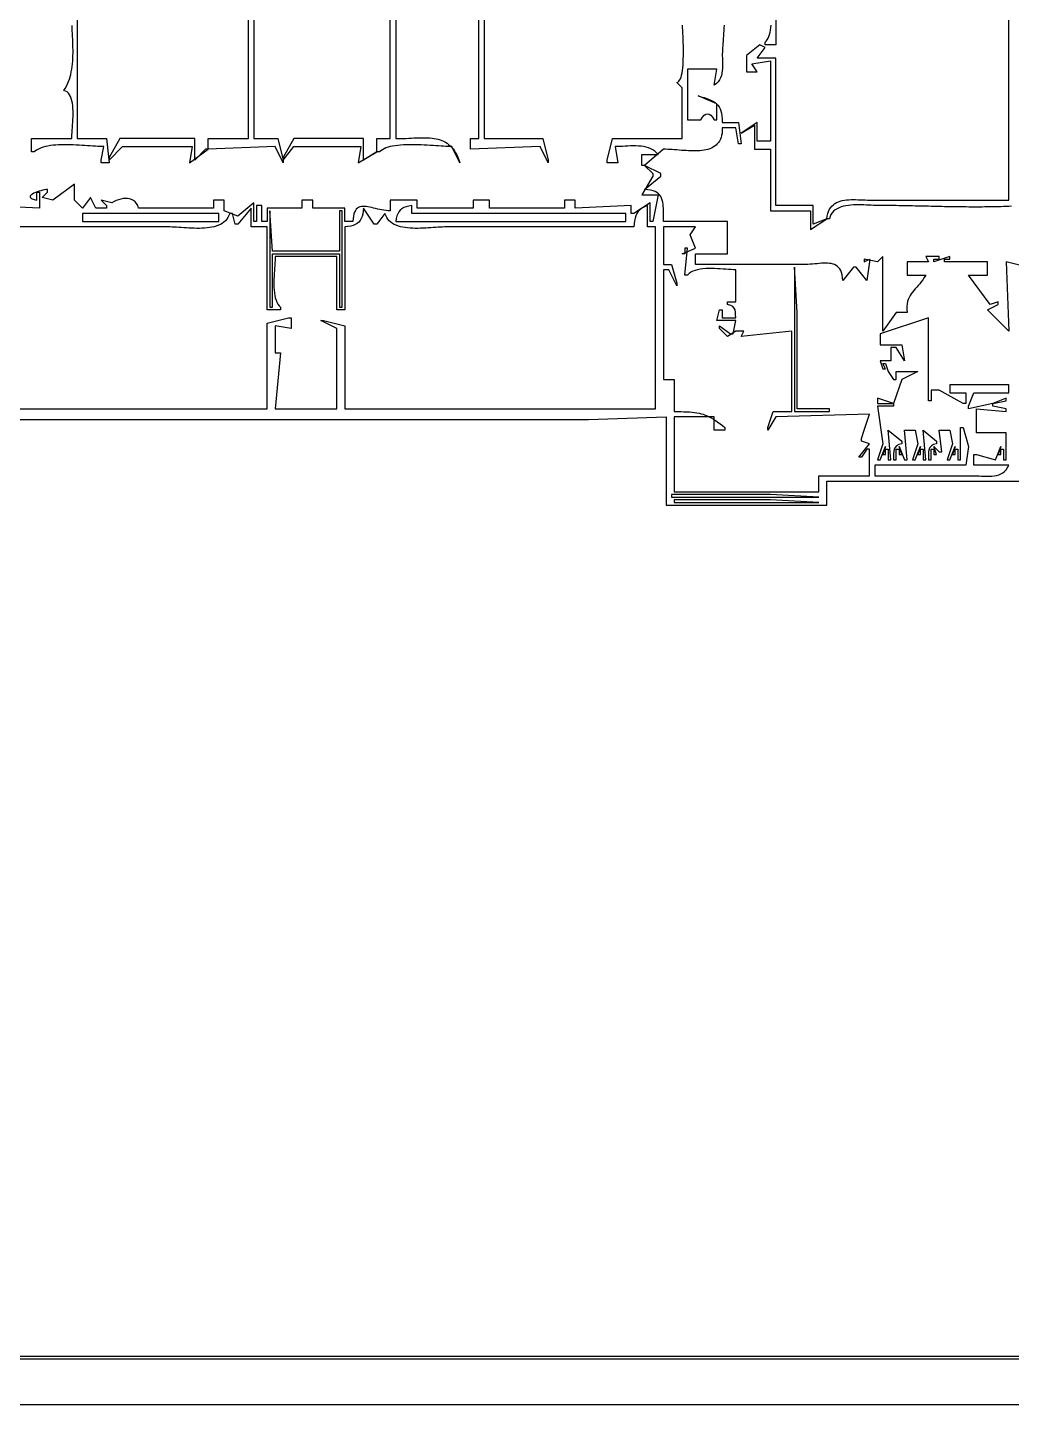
# Model space of a CAD drawing. Header units: metres. Extents: x 0 to 1224, y 0 to 792.
# Drawn here: x 358 to 726, y 0 to 514 of the extents above; entities that cross this region are included whole.
import ezdxf

# ---------------------------------------------------------------- set-up
doc = ezdxf.new("R2010")
doc.units = ezdxf.units.M

msp = doc.modelspace()

# ---------------------------------------------------------------- linework, layer by layer
for points in [[(0, 792), (0, 0), (1224, 0), (1224, 792), (0, 792)], [(36, 774), (36, 17), (1207, 17), (1207, 774), (36, 774)], [(37, 773), (37, 18), (1206, 18)], [(377, 519), (377, 473), (388, 473), (389, 464), (386, 464), (386, 465), (387, 470), (386.2943, 470.0092), (385.5259, 470.0351), (384.7001, 470.075), (383.8223, 470.1264), (382.8977, 470.1867), (381.9317, 470.2531), (380.9297, 470.3232), (379.8969, 470.3943), (378.8388, 470.4638), (377.7605, 470.529), (376.6676, 470.5874), (375.5652, 470.6363), (374.4588, 470.6732), (373.3536, 470.6954), (372.255, 470.7002), (371.1684, 470.6852), (370.099, 470.6476), (369.0522, 470.5849), (368.0333, 470.4944), (367.0477, 470.3736), (366.1007, 470.2198), (365.1976, 470.0304), (364.3437, 469.8027), (363.5445, 469.5343), (362.8051, 469.2224), (362.131, 468.8645), (361.5275, 468.4578), (361, 468), (360, 468), (360, 473), (375, 473), (375.0133, 473.6728), (375.0496, 474.43), (375.1032, 475.2612), (375.1687, 476.1556), (375.2404, 477.1026), (375.3127, 478.0918), (375.38, 479.1125), (375.4368, 480.154), (375.4775, 481.2059), (375.4965, 482.2575), (375.4882, 483.2983), (375.447, 484.3176), (375.3674, 485.3048), (375.2438, 486.2494), (375.0705, 487.1407), (374.8421, 487.9682), (374.5529, 488.7214), (374.1973, 489.3895), (373.7698, 489.962), (373.2648, 490.4283), (372.6767, 490.7778), (372, 491), (372.5203, 491.7763), (372.989, 492.5832), (373.4086, 493.4189), (373.7814, 494.2813), (374.1098, 495.1687), (374.3964, 496.079), (374.6434, 497.0105), (374.8534, 497.9611), (375.0288, 498.9291), (375.172, 499.9125), (375.2854, 500.9094), (375.3714, 501.9179), (375.4325, 502.9361), (375.4711, 503.9621), (375.4896, 504.9941), (375.4905, 506.03), (375.4762, 507.0681), (375.449, 508.1065), (375.4115, 509.1431), (375.3661, 510.1762), (375.3151, 511.2038), (375.2611, 512.224), (375.2064, 513.235), (375.1534, 514.2348), (375.1046, 515.2216)], [(443, 519), (443, 473), (452, 473), (454, 465), (454, 464), (451, 470), (426, 469), (426, 473), (441, 473), (441, 519)], [(496, 519), (496, 473), (497.0073, 473.0076), (498.0025, 473.0286), (498.9849, 473.0598), (499.9542, 473.0985), (500.9097, 473.1414), (501.851, 473.1858), (502.7775, 473.2285), (503.6887, 473.2667), (504.5842, 473.2972), (505.4633, 473.3172), (506.3257, 473.3237), (507.1707, 473.3136), (507.9978, 473.2841), (508.8066, 473.232), (509.5965, 473.1544), (510.367, 473.0484), (511.1176, 472.9109), (511.8478, 472.739), (512.5571, 472.5297), (513.2449, 472.28), (513.9107, 471.9869), (514.554, 471.6475), (515.1744, 471.2587), (515.7712, 470.8175), (516.3441, 470.3211), (516.8923, 469.7663), (517.4156, 469.1503), (517.9132, 468.4699), (518.3848, 467.7224), (518.8298, 466.9046), (519.2476, 466.0136), (519.6379, 465.0464), (520, 464), (517, 470), (516.3259, 470.0087), (515.5825, 470.0333), (514.7751, 470.0715), (513.9097, 470.1207), (512.9918, 470.1788), (512.0272, 470.2431), (511.0215, 470.3115), (509.9803, 470.3814), (508.9095, 470.4506), (507.8146, 470.5166), (506.7013, 470.5771), (505.5754, 470.6296), (504.4425, 470.6718), (503.3082, 470.7013), (502.1783, 470.7157), (501.0585, 470.7127), (499.9544, 470.6898), (498.8717, 470.6447), (497.8161, 470.575), (496.7933, 470.4783), (495.8089, 470.3522), (494.8687, 470.1943), (493.9782, 470.0023), (493.1433, 469.7738), (492.3695, 469.5064), (491.6627, 469.1977), (491.0283, 468.8453), (490.4722, 468.4468), (490, 468), (489, 468), (489, 473), (494, 473), (494, 519)], [(529, 519), (529, 473), (551, 473), (553, 465), (553, 464), (550, 470), (524, 469), (524, 473), (527, 473), (527, 519)], [(618.6953, 515.3999), (618.631, 514.3606), (618.5627, 513.3369), (618.4919, 512.332), (618.4202, 511.349), (618.3492, 510.3909), (618.2805, 509.461), (618.2157, 508.5623), (618.1565, 507.6979), (618.1045, 506.8709), (618.0612, 506.0846), (618.0283, 505.3419), (618.0073, 504.646), (618, 504), (618.0121, 503.0284), (618.0387, 502.0584), (618.0648, 501.0951), (618.0754, 500.144), (618.0555, 499.2102), (617.9901, 498.2991), (617.8643, 497.4159), (617.663, 496.566), (617.3712, 495.7546), (616.974, 494.987), (616.4564, 494.2685), (615.8034, 493.6044), (615, 493), (616, 499), (605, 499), (605, 480), (610, 480), (610.652, 480.9892), (611.2809, 481.6958), (611.8943, 482.1197), (612.4999, 482.2611), (613.1055, 482.1197), (613.7189, 481.6958), (614.3478, 480.9892), (615, 480), (616, 480), (616, 486), (609, 489), (610.1607, 488.642), (611.231, 488.3028), (612.213, 487.9707), (613.1092, 487.6342), (613.9218, 487.2814), (614.6531, 486.9008), (615.3054, 486.4808), (615.8809, 486.0095), (616.3821, 485.4755), (616.8112, 484.867), (617.1704, 484.1725), (617.4622, 483.3801), (617.6887, 482.4783), (617.8523, 481.4555), (617.9553, 480.2999), (618, 479), (624, 479), (625, 471), (624, 471), (623, 477), (618, 477), (617.9852, 475.9942), (617.9027, 475.067), (617.7553, 474.2154), (617.5456, 473.4363), (617.2764, 472.7269), (616.9505, 472.084), (616.5706, 471.5048), (616.1396, 470.9862), (615.6601, 470.5252), (615.1349, 470.1189), (614.5668, 469.7643), (613.9585, 469.4583), (613.3128, 469.1981), (612.6325, 468.9806), (611.9203, 468.8027), (611.179, 468.6617), (610.4113, 468.5544), (609.62, 468.4778), (608.8078, 468.429), (607.9776, 468.4051), (607.132, 468.4029), (606.2739, 468.4195), (605.4059, 468.452), (604.5309, 468.4973), (603.6516, 468.5525), (602.7708, 468.6146), (601.8912, 468.6805), (601.0155, 468.7473), (600.1467, 468.8121), (599.2873, 468.8717), (598.4402, 468.9234), (597.6081, 468.9639), (596.7937, 468.9904), (596, 469), (589, 463), (588, 463), (588, 467), (594, 467), (593.4188, 467.7103), (592.7631, 468.3139), (592.0401, 468.8188), (591.2569, 469.233), (590.4208, 469.5645), (589.5389, 469.8214), (588.6183, 470.0116), (587.6664, 470.1432), (586.6902, 470.2243), (585.697, 470.2627), (584.6939, 470.2666), (583.6882, 470.244), (582.6869, 470.2028), (581.6974, 470.1512), (580.7267, 470.097), (579.7822, 470.0485), (578.8708, 470.0134), (578, 470), (579, 464), (575, 464), (575, 465), (577, 473), (603, 473), (603, 492), (601, 494), (601.3984, 494.1418), (601.7542, 494.4236), (602.0695, 494.8356), (602.3464, 495.3681), (602.5871, 496.0113), (602.7936, 496.7556), (602.9681, 497.5911), (603.1127, 498.5082), (603.2295, 499.4972), (603.3207, 500.5483), (603.3884, 501.6517), (603.4347, 502.7979), (603.4617, 503.9769), (603.4716, 505.1792), (603.4665, 506.3949), (603.4484, 507.6144), (603.4197, 508.8279), (603.3822, 510.0257), (603.3383, 511.1981), (603.2899, 512.3353), (603.2393, 513.4276), (603.1886, 514.4653), (603.1398, 515.4387)], [(638, 519), (638, 508), (634, 508), (634, 509), (634.4204, 509.4307), (634.7946, 509.9435), (635.1247, 510.5333), (635.4128, 511.1953), (635.661, 511.9247), (635.8715, 512.7166), (636.0463, 513.5662), (636.1875, 514.4686), (636.2974, 515.419)], [(726.0523, 447.7113), (725.0595, 447.6673), (724.0658, 447.6275), (723.0711, 447.5919), (722.0756, 447.5602), (721.0791, 447.5324), (720.0819, 447.5082), (719.0839, 447.4876), (718.0852, 447.4704), (717.0857, 447.4565), (716.0856, 447.4458), (715.0849, 447.438), (714.0836, 447.4331), (713.0817, 447.4309), (712.0794, 447.4314), (711.0766, 447.4342), (710.0734, 447.4394), (709.0698, 447.4467), (708.0658, 447.4561), (707.0616, 447.4674), (706.0571, 447.4804), (705.0524, 447.495), (704.0475, 447.5112), (703.0425, 447.5286), (702.0374, 447.5473), (701.0322, 447.567), (700.027, 447.5876), (699.0218, 447.6091), (698.0167, 447.6311), (697.0116, 447.6537), (696.0068, 447.6767), (695.002, 447.6999), (693.9976, 447.7231), (692.9933, 447.7464), (691.9894, 447.7694), (690.9858, 447.7921), (689.9826, 447.8144), (688.9798, 447.836), (687.9775, 447.857), (686.9757, 447.877), (685.9744, 447.896), (684.9737, 447.9139), (683.9736, 447.9305), (682.9742, 447.9456), (681.9754, 447.9592), (680.9774, 447.9711), (679.9802, 447.9811), (678.9838, 447.9891), (677.9883, 447.9951), (676.9937, 447.9987), (676, 448), (675.2742, 448.0099), (674.4894, 448.036), (673.6531, 448.0732), (672.7731, 448.1162), (671.857, 448.1595), (670.9127, 448.1981), (669.9478, 448.2265), (668.97, 448.2396), (667.9871, 448.232), (667.0066, 448.1984), (666.0365, 448.1337), (665.0842, 448.0324), (664.1577, 447.8894), (663.2645, 447.6993), (662.4124, 447.4568), (661.6091, 447.1568), (660.8623, 446.7939), (660.1798, 446.3628), (659.5691, 445.8582), (659.0381, 445.2749), (658.5944, 444.6076), (658.2458, 443.8511), (658, 443), (657, 443), (657.1602, 444.0421), (657.3916, 444.9813), (657.6906, 445.8227), (658.0534, 446.5715), (658.4766, 447.2329), (658.9564, 447.8118), (659.4892, 448.3136), (660.0713, 448.7433), (660.6992, 449.106), (661.3692, 449.407), (662.0777, 449.6513), (662.821, 449.8441), (663.5955, 449.9904), (664.3975, 450.0956), (665.2235, 450.1646), (666.0698, 450.2027), (666.9327, 450.215), (667.8087, 450.2065), (668.6941, 450.1826), (669.5852, 450.1482), (670.4784, 450.1085), (671.3702, 450.0687), (672.2567, 450.0339), (673.1346, 450.0093), (674, 450), (725, 450), (725, 519)], [(632, 508), (627, 504), (627, 498), (631, 498), (629, 501), (636, 502), (636, 472), (631, 472), (631, 479), (625, 475), (630, 478), (630, 469), (636, 469), (636, 446), (651, 446), (651, 439), (657, 443), (652, 441), (652, 448), (638, 448), (638, 503), (631, 503), (634, 507), (632, 508)], [(393, 473), (389, 466), (389, 465), (394, 470), (420, 470), (419, 464), (426, 469), (425, 469), (421, 465), (421, 473), (393, 473)], [(458, 473), (454, 466), (454, 465), (458, 470), (483, 470), (482, 464), (489, 468), (484, 465), (484, 473), (458, 473)], [(736, 424), (724, 427), (725, 401), (717, 409), (721, 411), (721, 412), (718, 411), (710, 422), (717, 422), (717, 427), (701, 427), (701, 428), (703, 428), (703, 429), (697, 427), (697, 428), (699, 428), (699, 429), (694, 429), (695, 427), (687, 427), (687, 422), (694, 422), (693.4581, 421.0876), (692.8972, 420.2535), (692.3242, 419.4859), (691.746, 418.7731), (691.1695, 418.1034), (690.6018, 417.4651), (690.0498, 416.8465), (689.5204, 416.2359), (689.0206, 415.6217), (688.5573, 414.9922), (688.1375, 414.3356), (687.7681, 413.6402), (687.4561, 412.8945), (687.2084, 412.0866), (687.032, 411.2049), (686.9338, 410.2377), (686.9208, 409.1733), (687, 408), (683, 408), (678, 401), (678, 429), (676, 427), (671, 428), (671, 427), (673, 428), (673, 427), (672, 420), (668, 425), (667, 425), (663, 420), (662.9012, 421.0964), (662.7355, 422.0661), (662.5059, 422.9163), (662.2152, 423.6544), (661.8665, 424.2875), (661.4626, 424.823), (661.0065, 425.2679), (660.5012, 425.6297), (659.9494, 425.9155), (659.3543, 426.1326), (658.7187, 426.2883), (658.0455, 426.3897), (657.3376, 426.4441), (656.5981, 426.4589), (655.8298, 426.4411), (655.0357, 426.3982), (654.2187, 426.3372), (653.3817, 426.2656), (652.5277, 426.1904), (651.6596, 426.119), (650.7803, 426.0587), (649.8928, 426.0166), (649, 426), (608, 426), (608, 430), (620, 430), (620, 442), (596, 442), (596.0061, 443.0255), (596.0187, 444.0246), (596.0294, 444.9943), (596.0297, 445.9314), (596.011, 446.8329), (595.9649, 447.6958), (595.8828, 448.5169), (595.7563, 449.2933), (595.5768, 450.0218), (595.3359, 450.6994), (595.025, 451.3229), (594.6357, 451.8895), (594.1594, 452.3959), (593.5877, 452.8391), (592.9121, 453.216), (592.1239, 453.5236), (591.2149, 453.7589), (590.1764, 453.9187), (589, 454), (595, 459), (595, 460), (589, 463), (592, 460), (592, 459), (588, 452), (594, 452), (592, 442), (591, 442), (591, 449), (585, 445), (584, 445), (584, 448), (563, 447), (563, 450), (559, 450), (559, 447), (531, 447), (531, 450), (525, 450), (525, 447), (504, 447), (504, 450), (494, 450), (494, 446), (493.2102, 446.0213), (492.4179, 446.0901), (491.626, 446.1982), (490.8373, 446.3373), (490.0546, 446.4994), (489.2807, 446.6763), (488.5184, 446.8598), (487.7705, 447.0417), (487.04, 447.214), (486.3295, 447.3685), (485.6419, 447.497), (484.98, 447.5913), (484.3467, 447.6433), (483.7448, 447.6449), (483.1771, 447.5879), (482.6463, 447.4641), (482.1554, 447.2654), (481.7071, 446.9836), (481.3043, 446.6106), (480.9497, 446.1382), (480.6463, 445.5582), (480.3968, 444.8626), (480.204, 444.0431), (480.0708, 443.0916), (480, 442), (477, 442), (477, 447), (465, 447), (465, 450), (461, 450), (461, 447), (448, 447), (448, 442), (446, 442), (446, 448), (444, 448), (444, 442), (443, 442), (443, 449), (437, 444), (432, 446), (432, 450), (428, 450), (428, 447), (400, 447), (399.6406, 447.9703), (399.1873, 448.7751), (398.6498, 449.4239), (398.038, 449.9263), (397.3617, 450.2919), (396.6307, 450.5301), (395.8551, 450.6506), (395.0445, 450.6629), (394.2089, 450.5766), (393.358, 450.4012), (392.5019, 450.1462), (391.6502, 449.8214), (390.813, 449.4361), (390, 449), (386, 450), (388, 448), (388, 447), (384, 447), (382, 451), (379, 447), (376, 450), (376, 456), (368, 450), (364, 451), (366, 453), (366, 454), (365.4835, 453.9327), (364.8826, 453.8254), (364.2211, 453.6819), (363.5229, 453.506), (362.812, 453.3015), (362.1124, 453.0721), (361.4479, 452.8218), (360.8425, 452.5543), (360.32, 452.2733), (359.9045, 451.9828), (359.6199, 451.6865), (359.49, 451.3881), (359.5389, 451.0917), (359.7904, 450.8008), (360.2684, 450.5193), (360.997, 450.2511), (362, 450), (362, 453), (363, 453), (363, 447), (342, 448)], [(334, 372), (448, 372), (448, 404), (456, 406), (457, 406), (457, 402), (451, 403), (451, 393), (453, 393), (451, 372), (474, 372), (474, 402), (468, 405), (469, 405), (477, 403), (477, 372), (593, 372), (593, 440), (590, 440), (590, 448), (588.8834, 447.5128), (587.9491, 446.9752), (587.18, 446.3798), (586.5593, 445.7197), (586.0699, 444.9877), (585.6949, 444.1766), (585.4174, 443.2794), (585.2204, 442.289), (585.0869, 441.1982), (585, 440), (515, 440), (514.2761, 439.9899), (513.5064, 439.962), (512.6954, 439.9198), (511.8478, 439.8666), (510.9679, 439.8059), (510.0604, 439.741), (509.1299, 439.6755), (508.1807, 439.6128), (507.2176, 439.5562), (506.2449, 439.5092), (505.2673, 439.4753), (504.2893, 439.4578), (503.3155, 439.4602), (502.3503, 439.486), (501.3983, 439.5384), (500.4641, 439.6211), (499.5522, 439.7373), (498.6671, 439.8906), (497.8134, 440.0843), (496.9955, 440.3218), (496.2182, 440.6067), (495.4858, 440.9423), (494.8029, 441.3321), (494.1741, 441.7795), (493.6039, 442.2878), (493.0969, 442.8606), (492.6575, 443.5013), (492.2903, 444.2133), (492, 445), (489, 441), (488, 441), (484, 447), (483.8772, 445.8418), (483.6915, 444.8089), (483.4366, 443.895), (483.1063, 443.094), (482.6942, 442.3996), (482.1943, 441.8055), (481.6003, 441.3056), (480.9058, 440.8936), (480.1048, 440.5632), (479.191, 440.3083), (478.1581, 440.1226), (477, 440), (477, 409), (474, 409), (474, 429), (451, 429), (450.9871, 428.2379), (450.9519, 427.4116), (450.8997, 426.529), (450.8356, 425.5978), (450.765, 424.626), (450.693, 423.6216), (450.6248, 422.5924), (450.5657, 421.5462), (450.5208, 420.4911), (450.4955, 419.4348), (450.495, 418.3853), (450.5244, 417.3505), (450.589, 416.3382), (450.6941, 415.3564), (450.8447, 414.413), (451.0463, 413.5158), (451.3039, 412.6728), (451.6229, 411.8918), (452.0084, 411.1807), (452.4657, 410.5475), (453, 410), (453, 409), (448, 409), (448, 440), (442, 440), (442, 447), (437, 441), (436, 441), (435, 445), (434, 445), (433.7096, 444.2133), (433.3424, 443.5013), (432.903, 442.8606), (432.396, 442.2878), (431.8258, 441.7795), (431.197, 441.3321), (430.5141, 440.9423), (429.7817, 440.6067), (429.0044, 440.3218), (428.1865, 440.0843), (427.3328, 439.8906), (426.4477, 439.7373), (425.5358, 439.6211), (424.6016, 439.5384), (423.6496, 439.486), (422.6844, 439.4602), (421.7106, 439.4578), (420.7326, 439.4753), (419.755, 439.5092), (418.7823, 439.5562), (417.8192, 439.6128), (416.87, 439.6755), (415.9395, 439.741), (415.032, 439.8059), (414.1521, 439.8666), (413.3045, 439.9198), (412.4935, 439.962), (411.7238, 439.9899), (411, 440), (341, 440)], [(496, 442), (582, 442), (582, 445), (502, 445), (502, 448), (500.8829, 447.7973), (499.9073, 447.533), (499.0632, 447.197), (498.3408, 446.7793), (497.7299, 446.27), (497.2206, 445.6591), (496.8029, 444.9367), (496.4669, 444.0926), (496.2026, 443.117), (496, 442)], [(379, 445), (379, 442), (430, 442), (430, 445), (379, 445)], [(449, 446), (449, 410), (450, 410), (450, 430), (475, 430), (475, 410), (476, 410), (476, 446), (475, 446), (475, 431), (450, 431), (449, 446)], [(596, 440), (596, 426), (599, 426), (601, 419), (601, 418), (598, 424), (596, 424), (596, 383), (600, 383), (600, 371), (601.3135, 370.9968), (602.5405, 370.9852), (603.6881, 370.962), (604.7636, 370.9242), (605.7742, 370.8685), (606.7271, 370.7919), (607.6294, 370.6912), (608.4885, 370.5633), (609.3115, 370.4051), (610.1057, 370.2134), (610.8782, 369.985), (611.6363, 369.717), (612.3871, 369.4061), (613.138, 369.0492), (613.8961, 368.6431), (614.6686, 368.1848), (615.4627, 367.6711), (616.2857, 367.0989), (617.1448, 366.4651), (618.0471, 365.7665), (619, 365), (619, 364), (615, 364), (615, 369), (600, 369), (600, 341), (654, 341), (654, 347), (673, 347), (673, 357), (672, 357), (670, 354), (669, 354), (673, 359), (670, 360), (670, 361), (671, 364), (673, 370), (638, 369), (635, 364), (635, 365), (637, 371), (644, 371), (644, 401), (625, 399), (626, 401), (625, 401), (623, 401), (620, 399), (617, 402), (617, 403), (621, 400), (622, 400), (623, 405), (616, 405), (617, 409), (618, 409), (618, 406), (623, 406), (622.9738, 407.1851), (622.9113, 408.1858), (622.7538, 409.0185), (622.4426, 409.6998), (621.919, 410.2461), (621.1243, 410.674), (620, 411), (620, 412), (623, 412), (623, 424), (622.1838, 424.0147), (621.2987, 424.0543), (620.3543, 424.1121), (619.3601, 424.1813), (618.3257, 424.2552), (617.2607, 424.327), (616.1747, 424.39), (615.0774, 424.4374), (613.9782, 424.4625), (612.8869, 424.4585), (611.813, 424.4186), (610.7661, 424.3362), (609.7558, 424.2045), (608.7917, 424.0166), (607.8833, 423.766), (607.0404, 423.4457), (606.2725, 423.0491), (605.5891, 422.5695), (605, 422), (604, 422), (605, 432), (604, 432), (604, 430), (603, 430), (608, 432), (606, 437), (608, 440), (596, 440)], [(645, 425), (645, 371), (658, 371), (658, 372), (646, 372), (646, 408), (645, 425)], [(677, 400), (677, 396), (685, 396), (686, 390), (683, 395), (681, 395), (681, 390), (677, 390), (678, 387), (679, 387), (678, 389), (679, 389), (680, 386), (682, 383), (683, 383), (683, 386), (690, 386), (691, 386), (685, 383), (682, 374), (676, 376), (676, 374), (682, 374), (682, 373), (676, 373), (678, 359), (676, 353), (677, 353), (679, 358), (678, 355), (679, 355), (679, 357), (680, 357), (680, 353), (681, 353), (680, 364), (685, 360), (685, 359), (683.8946, 358.6638), (683.0975, 358.2039), (682.5588, 357.6232), (682.2289, 356.9243), (682.0578, 356.1097), (681.9958, 355.1824), (681.9932, 354.1449), (682, 353), (683, 353), (683, 357), (684, 357), (684, 355), (685, 355), (684, 358), (686, 353), (687, 353), (686, 364), (690, 364), (691, 359), (689, 353), (690, 353), (692, 358), (691, 355), (692, 355), (692, 357), (693, 357), (693, 353), (694, 353), (693, 364), (698, 360), (698, 359), (696.8946, 358.6638), (696.0975, 358.204), (695.5588, 357.6233), (695.2289, 356.9243), (695.0578, 356.1098), (694.9958, 355.1824), (694.9932, 354.1449), (695, 353), (696, 353), (696, 357), (697, 357), (697, 355), (698, 355), (697, 358), (699, 356), (700, 356), (699, 364), (703, 364), (704, 359), (702, 353), (703, 353), (705, 358), (704, 355), (705, 355), (705, 357), (706, 357), (706, 353), (707, 353), (707, 365), (708, 365), (710, 358), (709, 351), (675, 351), (675, 347), (712, 347), (712.9458, 346.9857), (713.9047, 346.9509), (714.8701, 346.9075), (715.8353, 346.8675), (716.7937, 346.8428), (717.7387, 346.8454), (718.6638, 346.8872), (719.5623, 346.9802), (720.4276, 347.1362), (721.253, 347.3674), (722.0321, 347.6856), (722.7581, 348.1027), (723.4246, 348.6307), (724.0247, 349.2817), (724.5521, 350.0674), (725, 351), (712, 351), (712, 355), (713, 355), (720, 353), (722, 358), (721, 355), (722, 355), (722, 357), (723, 357), (723, 353), (724, 353), (724, 363), (713, 363), (713, 372), (724, 371), (724, 372), (719, 373), (719, 374), (724, 375), (724, 376), (719, 374), (710, 372), (710, 373), (712, 378), (725, 378), (725, 381), (703, 381), (703, 378), (709, 378), (709, 374), (708, 374), (699, 379), (696, 379), (696, 375), (695, 375), (695, 406), (677, 400)], [(321, 368), (510, 368), (568, 368), (597, 369), (597, 336), (657, 336), (657, 345), (1055, 345)], [(599, 340), (599, 339), (654, 339), (636, 340), (599, 340)], [(600, 338), (600, 337), (654, 337), (636, 338), (600, 338)]]:
    msp.add_lwpolyline(points)

doc.saveas('drawing.dxf')
